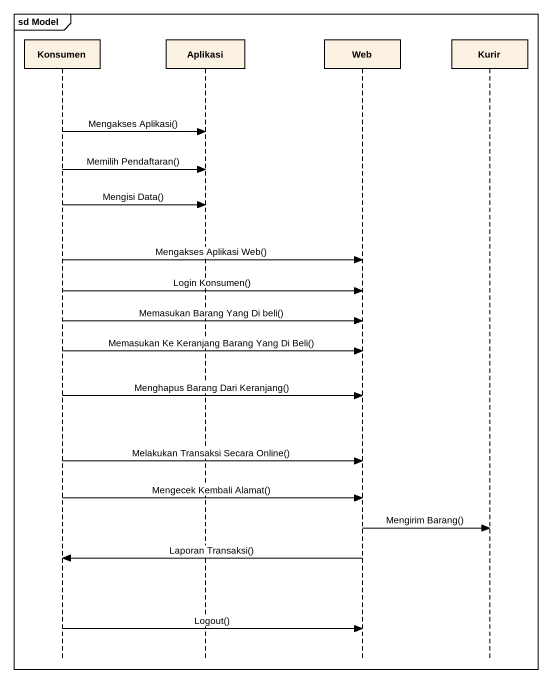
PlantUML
@startuml
mainframe sd Model
hide footbox
participant Konsumen
participant Aplikasi
participant Web
participant Kurir

Konsumen -> Aplikasi : Mengakses Aplikasi()
Konsumen -> Aplikasi : Memilih Pendaftaran()
Konsumen -> Aplikasi : Mengisi Data()
Konsumen -> Web : Mengakses Aplikasi Web()
Konsumen -> Web : Login Konsumen()
Konsumen -> Web : Memasukan Barang Yang Di beli()
Konsumen -> Web : Memasukan Ke Keranjang Barang Yang Di Beli()
Konsumen -> Web : Menghapus Barang Dari Keranjang()
Konsumen -> Web : Melakukan Transaksi Secara Online()
Konsumen -> Web : Mengecek Kembali Alamat()
Web -> Kurir : Mengirim Barang()
Web -> Konsumen : Laporan Transaksi()
Konsumen -> Web : Logout()
@enduml
